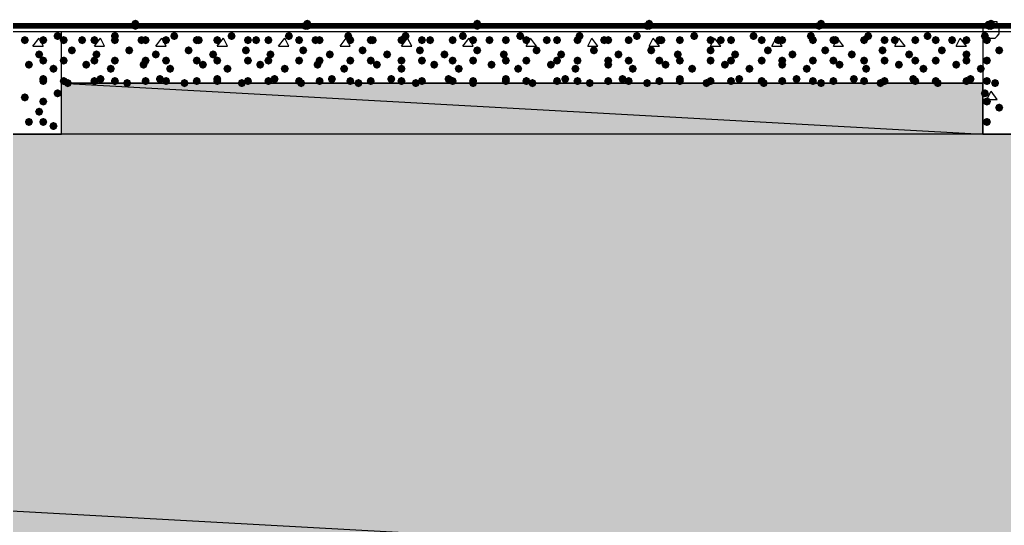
# Model space of a CAD drawing. Header units: millimetres. Extents: x 0 to 420, y 0 to 297.
# Drawn here: x 174.98 to 195.35, y 215.98 to 226.44 of the extents above; entities that cross this region are included whole.
import ezdxf

# ---------------------------------------------------------------- set-up
doc = ezdxf.new("R2010")
doc.units = ezdxf.units.MM
doc.layers.get('0').update_dxf_attribs({"linetype": 'CONTINUOUS'})

msp = doc.modelspace()

# ---------------------------------------------------------------- hatches: boundary and pattern name
at = {"true_color": 0x0000fe}
for points in [[(177.461333, 226.356333), (177.436462, 226.296537), (177.376667, 226.271667), (177.316871, 226.296537), (177.292, 226.356333), (177.316871, 226.416129), (177.376667, 226.441), (177.436462, 226.416129)], [(181.017333, 226.356333), (180.992462, 226.296537), (180.932667, 226.271667), (180.872871, 226.296537), (180.848, 226.356333), (180.872871, 226.416129), (180.932667, 226.441), (180.992462, 226.416129)], [(184.531, 226.356333), (184.506129, 226.296537), (184.446333, 226.271667), (184.386538, 226.296537), (184.361667, 226.356333), (184.386537, 226.416129), (184.446333, 226.441), (184.506129, 226.416129)], [(188.087, 226.356333), (188.062129, 226.296537), (188.002333, 226.271667), (187.942537, 226.296537), (187.917667, 226.356333), (187.942537, 226.416129), (188.002333, 226.441), (188.062129, 226.416129)], [(191.643, 226.356333), (191.618129, 226.296537), (191.558333, 226.271667), (191.498538, 226.296537), (191.473667, 226.356333), (191.498537, 226.416129), (191.558333, 226.441), (191.618129, 226.416129)], [(195.156667, 226.356333), (195.131796, 226.296537), (195.072, 226.271667), (195.012204, 226.296537), (194.987333, 226.356333), (195.012204, 226.416129), (195.072, 226.441), (195.131796, 226.416129)], [(177.461333, 226.314), (177.436462, 226.254204), (177.376667, 226.229333), (177.316871, 226.254204), (177.292, 226.314), (177.316871, 226.373796), (177.376667, 226.398667), (177.436462, 226.373796)], [(177.461333, 226.314), (177.436462, 226.254204), (177.376667, 226.229333), (177.316871, 226.254204), (177.292, 226.314), (177.316871, 226.373796), (177.376667, 226.398667), (177.436462, 226.373796)], [(177.461333, 226.314), (177.436462, 226.254204), (177.376667, 226.229333), (177.316871, 226.254204), (177.292, 226.314), (177.316871, 226.373796), (177.376667, 226.398667), (177.436462, 226.373796)], [(180.975, 226.314), (180.950129, 226.254204), (180.890333, 226.229333), (180.830538, 226.254204), (180.805667, 226.314), (180.830537, 226.373796), (180.890333, 226.398667), (180.950129, 226.373796)], [(180.975, 226.314), (180.950129, 226.254204), (180.890333, 226.229333), (180.830538, 226.254204), (180.805667, 226.314), (180.830537, 226.373796), (180.890333, 226.398667), (180.950129, 226.373796)], [(181.017333, 226.314), (180.992462, 226.254204), (180.932667, 226.229333), (180.872871, 226.254204), (180.848, 226.314), (180.872871, 226.373796), (180.932667, 226.398667), (180.992462, 226.373796)], [(184.531, 226.314), (184.506129, 226.254204), (184.446333, 226.229333), (184.386538, 226.254204), (184.361667, 226.314), (184.386537, 226.373796), (184.446333, 226.398667), (184.506129, 226.373796)], [(184.531, 226.314), (184.506129, 226.254204), (184.446333, 226.229333), (184.386538, 226.254204), (184.361667, 226.314), (184.386537, 226.373796), (184.446333, 226.398667), (184.506129, 226.373796)], [(184.531, 226.314), (184.506129, 226.254204), (184.446333, 226.229333), (184.386538, 226.254204), (184.361667, 226.314), (184.386537, 226.373796), (184.446333, 226.398667), (184.506129, 226.373796)], [(188.044667, 226.314), (188.019796, 226.254204), (187.96, 226.229333), (187.900204, 226.254204), (187.875333, 226.314), (187.900204, 226.373796), (187.96, 226.398667), (188.019796, 226.373796)], [(188.087, 226.314), (188.062129, 226.254204), (188.002333, 226.229333), (187.942537, 226.254204), (187.917667, 226.314), (187.942537, 226.373796), (188.002333, 226.398667), (188.062129, 226.373796)], [(188.087, 226.314), (188.062129, 226.254204), (188.002333, 226.229333), (187.942537, 226.254204), (187.917667, 226.314), (187.942537, 226.373796), (188.002333, 226.398667), (188.062129, 226.373796)], [(191.600667, 226.314), (191.575796, 226.254204), (191.516, 226.229333), (191.456204, 226.254204), (191.431333, 226.314), (191.456204, 226.373796), (191.516, 226.398667), (191.575796, 226.373796)], [(191.600667, 226.314), (191.575796, 226.254204), (191.516, 226.229333), (191.456204, 226.254204), (191.431333, 226.314), (191.456204, 226.373796), (191.516, 226.398667), (191.575796, 226.373796)], [(191.600667, 226.314), (191.575796, 226.254204), (191.516, 226.229333), (191.456204, 226.254204), (191.431333, 226.314), (191.456204, 226.373796), (191.516, 226.398667), (191.575796, 226.373796)], [(195.114333, 226.314), (195.089463, 226.254204), (195.029667, 226.229333), (194.969871, 226.254204), (194.945, 226.314), (194.969871, 226.373796), (195.029667, 226.398667), (195.089462, 226.373796)], [(195.156667, 226.314), (195.131796, 226.254204), (195.072, 226.229333), (195.012204, 226.254204), (194.987333, 226.314), (195.012204, 226.373796), (195.072, 226.398667), (195.131796, 226.373796)], [(195.156667, 226.314), (195.131796, 226.254204), (195.072, 226.229333), (195.012204, 226.254204), (194.987333, 226.314), (195.012204, 226.373796), (195.072, 226.398667), (195.131796, 226.373796)]]:
    msp.add_hatch(color=0, dxfattribs=at).paths.add_polyline_path(points, flags=0)
at = {"true_color": 0x000007}
h = msp.add_hatch(color=0, dxfattribs=at)
h.paths.add_polyline_path([(32.342667, 226.271667), (32.342667, 226.314)], flags=0)
h.paths.add_polyline_path([(32.342667, 226.271667), (32.342667, 226.314), (380.788333, 226.271667)], flags=0)
h.paths.add_polyline_path([(32.342667, 226.314), (380.788333, 226.271667), (380.788333, 226.314)], flags=0)
for points in [[(175.175333, 226.017667), (175.150462, 225.957871), (175.090667, 225.933), (175.030871, 225.957871), (175.006, 226.017667), (175.030871, 226.077462), (175.090667, 226.102333), (175.150462, 226.077463)], [(175.556333, 226.017667), (175.531462, 225.957871), (175.471667, 225.933), (175.411871, 225.957871), (175.387, 226.017667), (175.411871, 226.077462), (175.471667, 226.102333), (175.531462, 226.077463)], [(175.852667, 226.102333), (175.827796, 226.042537), (175.768, 226.017667), (175.708204, 226.042537), (175.683333, 226.102333), (175.708204, 226.162129), (175.768, 226.187), (175.827796, 226.162129)], [(195.029667, 226.102333), (195.004796, 226.042537), (194.945, 226.017667), (194.885204, 226.042537), (194.860333, 226.102333), (194.885204, 226.162129), (194.945, 226.187), (195.004796, 226.162129)], [(195.072, 226.017667), (195.047129, 225.957871), (194.987333, 225.933), (194.927538, 225.957871), (194.902667, 226.017667), (194.927537, 226.077462), (194.987333, 226.102333), (195.047129, 226.077463)], [(195.326, 225.806), (195.301129, 225.746204), (195.241333, 225.721333), (195.181538, 225.746204), (195.156667, 225.806), (195.181537, 225.865796), (195.241333, 225.890667), (195.301129, 225.865796)], [(175.471667, 225.721333), (175.446796, 225.661537), (175.387, 225.636667), (175.327204, 225.661537), (175.302333, 225.721333), (175.327204, 225.781129), (175.387, 225.806), (175.446796, 225.781129)], [(175.556333, 225.594333), (175.531462, 225.534538), (175.471667, 225.509667), (175.411871, 225.534538), (175.387, 225.594333), (175.411871, 225.654129), (175.471667, 225.679), (175.531462, 225.654129)], [(195.072, 225.594333), (195.047129, 225.534538), (194.987333, 225.509667), (194.927538, 225.534538), (194.902667, 225.594333), (194.927537, 225.654129), (194.987333, 225.679), (195.047129, 225.654129)], [(175.26, 225.509667), (175.235129, 225.449871), (175.175333, 225.425), (175.115538, 225.449871), (175.090667, 225.509667), (175.115537, 225.569462), (175.175333, 225.594333), (175.235129, 225.569463)], [(175.768, 225.425), (175.743129, 225.365204), (175.683333, 225.340333), (175.623538, 225.365204), (175.598667, 225.425), (175.623537, 225.484796), (175.683333, 225.509667), (175.743129, 225.484796)], [(175.556333, 225.213333), (175.531462, 225.153537), (175.471667, 225.128667), (175.411871, 225.153537), (175.387, 225.213333), (175.411871, 225.273129), (175.471667, 225.298), (175.531462, 225.273129)], [(175.556333, 225.171), (175.531462, 225.111204), (175.471667, 225.086333), (175.411871, 225.111204), (175.387, 225.171), (175.411871, 225.230796), (175.471667, 225.255667), (175.531462, 225.230796)], [(195.072, 225.171), (195.047129, 225.111204), (194.987333, 225.086333), (194.927538, 225.111204), (194.902667, 225.171), (194.927537, 225.230796), (194.987333, 225.255667), (195.047129, 225.230796)], [(195.241333, 225.128667), (195.216462, 225.068871), (195.156667, 225.044), (195.096871, 225.068871), (195.072, 225.128667), (195.096871, 225.188462), (195.156667, 225.213333), (195.216462, 225.188463)], [(175.175333, 224.832333), (175.150462, 224.772537), (175.090667, 224.747667), (175.030871, 224.772537), (175.006, 224.832333), (175.030871, 224.892129), (175.090667, 224.917), (175.150462, 224.892129)], [(175.556333, 224.747667), (175.531462, 224.687871), (175.471667, 224.663), (175.411871, 224.687871), (175.387, 224.747667), (175.411871, 224.807462), (175.471667, 224.832333), (175.531462, 224.807463)], [(175.852667, 224.917), (175.827796, 224.857204), (175.768, 224.832333), (175.708204, 224.857204), (175.683333, 224.917), (175.708204, 224.976796), (175.768, 225.001667), (175.827796, 224.976796)], [(195.029667, 224.917), (195.004796, 224.857204), (194.945, 224.832333), (194.885204, 224.857204), (194.860333, 224.917), (194.885204, 224.976796), (194.945, 225.001667), (195.004796, 224.976796)], [(195.072, 224.747667), (195.047129, 224.687871), (194.987333, 224.663), (194.927538, 224.687871), (194.902667, 224.747667), (194.927537, 224.807462), (194.987333, 224.832333), (195.047129, 224.807463)], [(175.471667, 224.536), (175.446796, 224.476204), (175.387, 224.451333), (175.327204, 224.476204), (175.302333, 224.536), (175.327204, 224.595796), (175.387, 224.620667), (175.446796, 224.595796)], [(195.326, 224.620667), (195.301129, 224.560871), (195.241333, 224.536), (195.181538, 224.560871), (195.156667, 224.620667), (195.181537, 224.680462), (195.241333, 224.705333), (195.301129, 224.680463)], [(175.26, 224.324333), (175.235129, 224.264537), (175.175333, 224.239667), (175.115538, 224.264537), (175.090667, 224.324333), (175.115537, 224.384129), (175.175333, 224.409), (175.235129, 224.384129)], [(175.556333, 224.324333), (175.531462, 224.264537), (175.471667, 224.239667), (175.411871, 224.264537), (175.387, 224.324333), (175.411871, 224.384129), (175.471667, 224.409), (175.531462, 224.384129)], [(195.072, 224.324333), (195.047129, 224.264537), (194.987333, 224.239667), (194.927538, 224.264537), (194.902667, 224.324333), (194.927537, 224.384129), (194.987333, 224.409), (195.047129, 224.384129)], [(175.768, 224.239667), (175.743129, 224.179871), (175.683333, 224.155), (175.623538, 224.179871), (175.598667, 224.239667), (175.623537, 224.299462), (175.683333, 224.324333), (175.743129, 224.299463)]]:
    msp.add_hatch(color=0, dxfattribs=at).paths.add_polyline_path(points, flags=0)
at = {"true_color": 0x000008}
for points in [[(175.979667, 226.017667), (175.954796, 225.957871), (175.895, 225.933), (175.835204, 225.957871), (175.810333, 226.017667), (175.835204, 226.077462), (175.895, 226.102333), (175.954796, 226.077463)], [(176.360667, 226.017667), (176.335796, 225.957871), (176.276, 225.933), (176.216204, 225.957871), (176.191333, 226.017667), (176.216204, 226.077462), (176.276, 226.102333), (176.335796, 226.077463)], [(176.614667, 226.017667), (176.589796, 225.957871), (176.53, 225.933), (176.470204, 225.957871), (176.445333, 226.017667), (176.470204, 226.077462), (176.53, 226.102333), (176.589796, 226.077463)], [(177.038, 226.102333), (177.013129, 226.042537), (176.953333, 226.017667), (176.893538, 226.042537), (176.868667, 226.102333), (176.893537, 226.162129), (176.953333, 226.187), (177.013129, 226.162129)], [(177.038, 226.017667), (177.013129, 225.957871), (176.953333, 225.933), (176.893538, 225.957871), (176.868667, 226.017667), (176.893537, 226.077462), (176.953333, 226.102333), (177.013129, 226.077463)], [(177.588333, 226.017667), (177.563463, 225.957871), (177.503667, 225.933), (177.443871, 225.957871), (177.419, 226.017667), (177.443871, 226.077462), (177.503667, 226.102333), (177.563462, 226.077463)], [(177.673, 226.017667), (177.648129, 225.957871), (177.588333, 225.933), (177.528538, 225.957871), (177.503667, 226.017667), (177.528537, 226.077462), (177.588333, 226.102333), (177.648129, 226.077463)], [(178.096333, 226.017667), (178.071463, 225.957871), (178.011667, 225.933), (177.951871, 225.957871), (177.927, 226.017667), (177.951871, 226.077462), (178.011667, 226.102333), (178.071462, 226.077463)], [(178.265667, 226.102333), (178.240796, 226.042537), (178.181, 226.017667), (178.121204, 226.042537), (178.096333, 226.102333), (178.121204, 226.162129), (178.181, 226.187), (178.240796, 226.162129)], [(178.731333, 226.017667), (178.706462, 225.957871), (178.646667, 225.933), (178.586871, 225.957871), (178.562, 226.017667), (178.586871, 226.077462), (178.646667, 226.102333), (178.706462, 226.077463)], [(178.773667, 226.017667), (178.748796, 225.957871), (178.689, 225.933), (178.629204, 225.957871), (178.604333, 226.017667), (178.629204, 226.077462), (178.689, 226.102333), (178.748796, 226.077463)], [(179.154667, 226.017667), (179.129796, 225.957871), (179.07, 225.933), (179.010204, 225.957871), (178.985333, 226.017667), (179.010204, 226.077462), (179.07, 226.102333), (179.129796, 226.077463)], [(179.451, 226.102333), (179.426129, 226.042537), (179.366333, 226.017667), (179.306538, 226.042537), (179.281667, 226.102333), (179.306537, 226.162129), (179.366333, 226.187), (179.426129, 226.162129)], [(179.789667, 226.017667), (179.764796, 225.957871), (179.705, 225.933), (179.645204, 225.957871), (179.620333, 226.017667), (179.645204, 226.077462), (179.705, 226.102333), (179.764796, 226.077463)], [(179.959, 226.017667), (179.934129, 225.957871), (179.874333, 225.933), (179.814538, 225.957871), (179.789667, 226.017667), (179.814537, 226.077462), (179.874333, 226.102333), (179.934129, 226.077463)], [(180.213, 226.017667), (180.188129, 225.957871), (180.128333, 225.933), (180.068537, 225.957871), (180.043667, 226.017667), (180.068537, 226.077462), (180.128333, 226.102333), (180.188129, 226.077463)], [(180.636333, 226.102333), (180.611462, 226.042537), (180.551667, 226.017667), (180.491871, 226.042537), (180.467, 226.102333), (180.491871, 226.162129), (180.551667, 226.187), (180.611462, 226.162129)], [(180.848, 226.017667), (180.823129, 225.957871), (180.763333, 225.933), (180.703537, 225.957871), (180.678667, 226.017667), (180.703537, 226.077462), (180.763333, 226.102333), (180.823129, 226.077463)], [(181.186667, 226.017667), (181.161796, 225.957871), (181.102, 225.933), (181.042204, 225.957871), (181.017333, 226.017667), (181.042204, 226.077462), (181.102, 226.102333), (181.161796, 226.077463)], [(181.271333, 226.017667), (181.246462, 225.957871), (181.186667, 225.933), (181.126871, 225.957871), (181.102, 226.017667), (181.126871, 226.077462), (181.186667, 226.102333), (181.246462, 226.077463)], [(181.864, 226.102333), (181.839129, 226.042537), (181.779333, 226.017667), (181.719538, 226.042537), (181.694667, 226.102333), (181.719537, 226.162129), (181.779333, 226.187), (181.839129, 226.162129)], [(181.906333, 226.017667), (181.881463, 225.957871), (181.821667, 225.933), (181.761871, 225.957871), (181.737, 226.017667), (181.761871, 226.077462), (181.821667, 226.102333), (181.881462, 226.077463)], [(182.329667, 226.017667), (182.304796, 225.957871), (182.245, 225.933), (182.185204, 225.957871), (182.160333, 226.017667), (182.185204, 226.077462), (182.245, 226.102333), (182.304796, 226.077463)], [(182.372, 226.017667), (182.347129, 225.957871), (182.287333, 225.933), (182.227537, 225.957871), (182.202667, 226.017667), (182.227537, 226.077462), (182.287333, 226.102333), (182.347129, 226.077463)], [(182.964667, 226.017667), (182.939796, 225.957871), (182.88, 225.933), (182.820204, 225.957871), (182.795333, 226.017667), (182.820204, 226.077462), (182.88, 226.102333), (182.939796, 226.077463)], [(183.049333, 226.102333), (183.024463, 226.042537), (182.964667, 226.017667), (182.904871, 226.042537), (182.88, 226.102333), (182.904871, 226.162129), (182.964667, 226.187), (183.024462, 226.162129)], [(183.388, 226.017667), (183.363129, 225.957871), (183.303333, 225.933), (183.243538, 225.957871), (183.218667, 226.017667), (183.243537, 226.077462), (183.303333, 226.102333), (183.363129, 226.077463)], [(183.557333, 226.017667), (183.532462, 225.957871), (183.472667, 225.933), (183.412871, 225.957871), (183.388, 226.017667), (183.412871, 226.077462), (183.472667, 226.102333), (183.532462, 226.077463)], [(184.023, 226.017667), (183.998129, 225.957871), (183.938333, 225.933), (183.878537, 225.957871), (183.853667, 226.017667), (183.878537, 226.077462), (183.938333, 226.102333), (183.998129, 226.077463)], [(184.234667, 226.102333), (184.209796, 226.042537), (184.15, 226.017667), (184.090204, 226.042537), (184.065333, 226.102333), (184.090204, 226.162129), (184.15, 226.187), (184.209796, 226.162129)], [(184.446333, 226.017667), (184.421462, 225.957871), (184.361667, 225.933), (184.301871, 225.957871), (184.277, 226.017667), (184.301871, 226.077462), (184.361667, 226.102333), (184.421462, 226.077463)], [(184.785, 226.017667), (184.760129, 225.957871), (184.700333, 225.933), (184.640537, 225.957871), (184.615667, 226.017667), (184.640537, 226.077462), (184.700333, 226.102333), (184.760129, 226.077463)], [(185.123667, 226.017667), (185.098796, 225.957871), (185.039, 225.933), (184.979204, 225.957871), (184.954333, 226.017667), (184.979204, 226.077462), (185.039, 226.102333), (185.098796, 226.077463)], [(185.42, 226.102333), (185.395129, 226.042537), (185.335333, 226.017667), (185.275538, 226.042537), (185.250667, 226.102333), (185.275537, 226.162129), (185.335333, 226.187), (185.395129, 226.162129)], [(185.547, 226.017667), (185.522129, 225.957871), (185.462333, 225.933), (185.402537, 225.957871), (185.377667, 226.017667), (185.402537, 226.077462), (185.462333, 226.102333), (185.522129, 226.077463)], [(185.970333, 226.017667), (185.945462, 225.957871), (185.885667, 225.933), (185.825871, 225.957871), (185.801, 226.017667), (185.825871, 226.077462), (185.885667, 226.102333), (185.945462, 226.077463)], [(186.182, 226.017667), (186.157129, 225.957871), (186.097333, 225.933), (186.037537, 225.957871), (186.012667, 226.017667), (186.037537, 226.077462), (186.097333, 226.102333), (186.157129, 226.077463)], [(186.605333, 226.017667), (186.580462, 225.957871), (186.520667, 225.933), (186.460871, 225.957871), (186.436, 226.017667), (186.460871, 226.077462), (186.520667, 226.102333), (186.580462, 226.077463)], [(186.647667, 226.102333), (186.622796, 226.042537), (186.563, 226.017667), (186.503204, 226.042537), (186.478333, 226.102333), (186.503204, 226.162129), (186.563, 226.187), (186.622796, 226.162129)], [(187.155667, 226.017667), (187.130796, 225.957871), (187.071, 225.933), (187.011204, 225.957871), (186.986333, 226.017667), (187.011204, 226.077462), (187.071, 226.102333), (187.130796, 226.077463)], [(187.240333, 226.017667), (187.215462, 225.957871), (187.155667, 225.933), (187.095871, 225.957871), (187.071, 226.017667), (187.095871, 226.077462), (187.155667, 226.102333), (187.215462, 226.077463)], [(187.663667, 226.017667), (187.638796, 225.957871), (187.579, 225.933), (187.519204, 225.957871), (187.494333, 226.017667), (187.519204, 226.077462), (187.579, 226.102333), (187.638796, 226.077463)], [(187.833, 226.102333), (187.808129, 226.042537), (187.748333, 226.017667), (187.688538, 226.042537), (187.663667, 226.102333), (187.688537, 226.162129), (187.748333, 226.187), (187.808129, 226.162129)], [(188.298667, 226.017667), (188.273796, 225.957871), (188.214, 225.933), (188.154204, 225.957871), (188.129333, 226.017667), (188.154204, 226.077462), (188.214, 226.102333), (188.273796, 226.077463)], [(188.341, 226.017667), (188.316129, 225.957871), (188.256333, 225.933), (188.196538, 225.957871), (188.171667, 226.017667), (188.196537, 226.077462), (188.256333, 226.102333), (188.316129, 226.077463)], [(188.722, 226.017667), (188.697129, 225.957871), (188.637333, 225.933), (188.577538, 225.957871), (188.552667, 226.017667), (188.577537, 226.077462), (188.637333, 226.102333), (188.697129, 226.077463)], [(189.018333, 226.102333), (188.993462, 226.042537), (188.933667, 226.017667), (188.873871, 226.042537), (188.849, 226.102333), (188.873871, 226.162129), (188.933667, 226.187), (188.993462, 226.162129)], [(189.357, 226.017667), (189.332129, 225.957871), (189.272333, 225.933), (189.212538, 225.957871), (189.187667, 226.017667), (189.212537, 226.077462), (189.272333, 226.102333), (189.332129, 226.077463)], [(189.568667, 226.017667), (189.543796, 225.957871), (189.484, 225.933), (189.424204, 225.957871), (189.399333, 226.017667), (189.424204, 226.077462), (189.484, 226.102333), (189.543796, 226.077463)], [(189.780333, 226.017667), (189.755462, 225.957871), (189.695667, 225.933), (189.635871, 225.957871), (189.611, 226.017667), (189.635871, 226.077462), (189.695667, 226.102333), (189.755462, 226.077463)], [(190.246, 226.102333), (190.221129, 226.042537), (190.161333, 226.017667), (190.101538, 226.042537), (190.076667, 226.102333), (190.101537, 226.162129), (190.161333, 226.187), (190.221129, 226.162129)], [(190.415333, 226.017667), (190.390462, 225.957871), (190.330667, 225.933), (190.270871, 225.957871), (190.246, 226.017667), (190.270871, 226.077462), (190.330667, 226.102333), (190.390462, 226.077463)], [(190.754, 226.017667), (190.729129, 225.957871), (190.669333, 225.933), (190.609537, 225.957871), (190.584667, 226.017667), (190.609537, 226.077462), (190.669333, 226.102333), (190.729129, 226.077463)], [(190.838667, 226.017667), (190.813796, 225.957871), (190.754, 225.933), (190.694204, 225.957871), (190.669333, 226.017667), (190.694204, 226.077462), (190.754, 226.102333), (190.813796, 226.077463)], [(191.431333, 226.102333), (191.406462, 226.042537), (191.346667, 226.017667), (191.286871, 226.042537), (191.262, 226.102333), (191.286871, 226.162129), (191.346667, 226.187), (191.406462, 226.162129)], [(191.473667, 226.017667), (191.448796, 225.957871), (191.389, 225.933), (191.329204, 225.957871), (191.304333, 226.017667), (191.329204, 226.077462), (191.389, 226.102333), (191.448796, 226.077463)], [(191.897, 226.017667), (191.872129, 225.957871), (191.812333, 225.933), (191.752537, 225.957871), (191.727667, 226.017667), (191.752537, 226.077462), (191.812333, 226.102333), (191.872129, 226.077463)], [(191.939333, 226.017667), (191.914463, 225.957871), (191.854667, 225.933), (191.794871, 225.957871), (191.77, 226.017667), (191.794871, 226.077462), (191.854667, 226.102333), (191.914462, 226.077463)], [(192.532, 226.017667), (192.507129, 225.957871), (192.447333, 225.933), (192.387538, 225.957871), (192.362667, 226.017667), (192.387537, 226.077462), (192.447333, 226.102333), (192.507129, 226.077463)], [(192.616667, 226.102333), (192.591796, 226.042537), (192.532, 226.017667), (192.472204, 226.042537), (192.447333, 226.102333), (192.472204, 226.162129), (192.532, 226.187), (192.591796, 226.162129)], [(192.955333, 226.017667), (192.930462, 225.957871), (192.870667, 225.933), (192.810871, 225.957871), (192.786, 226.017667), (192.810871, 226.077462), (192.870667, 226.102333), (192.930462, 226.077463)], [(193.167, 226.017667), (193.142129, 225.957871), (193.082333, 225.933), (193.022538, 225.957871), (192.997667, 226.017667), (193.022537, 226.077462), (193.082333, 226.102333), (193.142129, 226.077463)], [(193.590333, 226.017667), (193.565462, 225.957871), (193.505667, 225.933), (193.445871, 225.957871), (193.421, 226.017667), (193.445871, 226.077462), (193.505667, 226.102333), (193.565462, 226.077463)], [(193.844333, 226.102333), (193.819462, 226.042537), (193.759667, 226.017667), (193.699871, 226.042537), (193.675, 226.102333), (193.699871, 226.162129), (193.759667, 226.187), (193.819462, 226.162129)], [(194.013667, 226.017667), (193.988796, 225.957871), (193.929, 225.933), (193.869204, 225.957871), (193.844333, 226.017667), (193.869204, 226.077462), (193.929, 226.102333), (193.988796, 226.077463)], [(194.352333, 226.017667), (194.327462, 225.957871), (194.267667, 225.933), (194.207871, 225.957871), (194.183, 226.017667), (194.207871, 226.077462), (194.267667, 226.102333), (194.327462, 226.077463)], [(194.648667, 226.017667), (194.623796, 225.957871), (194.564, 225.933), (194.504204, 225.957871), (194.479333, 226.017667), (194.504204, 226.077462), (194.564, 226.102333), (194.623796, 226.077463)], [(176.149, 225.806), (176.124129, 225.746204), (176.064333, 225.721333), (176.004538, 225.746204), (175.979667, 225.806), (176.004537, 225.865796), (176.064333, 225.890667), (176.124129, 225.865796)], [(177.334333, 225.806), (177.309463, 225.746204), (177.249667, 225.721333), (177.189871, 225.746204), (177.165, 225.806), (177.189871, 225.865796), (177.249667, 225.890667), (177.309462, 225.865796)], [(178.562, 225.806), (178.537129, 225.746204), (178.477333, 225.721333), (178.417537, 225.746204), (178.392667, 225.806), (178.417537, 225.865796), (178.477333, 225.890667), (178.537129, 225.865796)], [(179.747333, 225.806), (179.722463, 225.746204), (179.662667, 225.721333), (179.602871, 225.746204), (179.578, 225.806), (179.602871, 225.865796), (179.662667, 225.890667), (179.722462, 225.865796)], [(180.932667, 225.806), (180.907796, 225.746204), (180.848, 225.721333), (180.788204, 225.746204), (180.763333, 225.806), (180.788204, 225.865796), (180.848, 225.890667), (180.907796, 225.865796)], [(182.160333, 225.806), (182.135462, 225.746204), (182.075667, 225.721333), (182.015871, 225.746204), (181.991, 225.806), (182.015871, 225.865796), (182.075667, 225.890667), (182.135462, 225.865796)], [(183.345667, 225.806), (183.320796, 225.746204), (183.261, 225.721333), (183.201204, 225.746204), (183.176333, 225.806), (183.201204, 225.865796), (183.261, 225.890667), (183.320796, 225.865796)], [(184.531, 225.806), (184.506129, 225.746204), (184.446333, 225.721333), (184.386538, 225.746204), (184.361667, 225.806), (184.386537, 225.865796), (184.446333, 225.890667), (184.506129, 225.865796)], [(185.758667, 225.806), (185.733796, 225.746204), (185.674, 225.721333), (185.614204, 225.746204), (185.589333, 225.806), (185.614204, 225.865796), (185.674, 225.890667), (185.733796, 225.865796)], [(186.944, 225.806), (186.919129, 225.746204), (186.859333, 225.721333), (186.799538, 225.746204), (186.774667, 225.806), (186.799537, 225.865796), (186.859333, 225.890667), (186.919129, 225.865796)], [(188.129333, 225.806), (188.104463, 225.746204), (188.044667, 225.721333), (187.984871, 225.746204), (187.96, 225.806), (187.984871, 225.865796), (188.044667, 225.890667), (188.104462, 225.865796)], [(189.357, 225.806), (189.332129, 225.746204), (189.272333, 225.721333), (189.212538, 225.746204), (189.187667, 225.806), (189.212537, 225.865796), (189.272333, 225.890667), (189.332129, 225.865796)], [(190.542333, 225.806), (190.517462, 225.746204), (190.457667, 225.721333), (190.397871, 225.746204), (190.373, 225.806), (190.397871, 225.865796), (190.457667, 225.890667), (190.517462, 225.865796)], [(191.727667, 225.806), (191.702796, 225.746204), (191.643, 225.721333), (191.583204, 225.746204), (191.558333, 225.806), (191.583204, 225.865796), (191.643, 225.890667), (191.702796, 225.865796)], [(192.913, 225.806), (192.888129, 225.746204), (192.828333, 225.721333), (192.768537, 225.746204), (192.743667, 225.806), (192.768537, 225.865796), (192.828333, 225.890667), (192.888129, 225.865796)], [(194.140667, 225.806), (194.115796, 225.746204), (194.056, 225.721333), (193.996204, 225.746204), (193.971333, 225.806), (193.996204, 225.865796), (194.056, 225.890667), (194.115796, 225.865796)], [(175.979667, 225.594333), (175.954796, 225.534538), (175.895, 225.509667), (175.835204, 225.534538), (175.810333, 225.594333), (175.835204, 225.654129), (175.895, 225.679), (175.954796, 225.654129)], [(176.614667, 225.594333), (176.589796, 225.534538), (176.53, 225.509667), (176.470204, 225.534538), (176.445333, 225.594333), (176.470204, 225.654129), (176.53, 225.679), (176.589796, 225.654129)], [(176.657, 225.721333), (176.632129, 225.661537), (176.572333, 225.636667), (176.512538, 225.661537), (176.487667, 225.721333), (176.512537, 225.781129), (176.572333, 225.806), (176.632129, 225.781129)], [(177.038, 225.594333), (177.013129, 225.534538), (176.953333, 225.509667), (176.893538, 225.534538), (176.868667, 225.594333), (176.893537, 225.654129), (176.953333, 225.679), (177.013129, 225.654129)], [(177.673, 225.594333), (177.648129, 225.534538), (177.588333, 225.509667), (177.528538, 225.534538), (177.503667, 225.594333), (177.528537, 225.654129), (177.588333, 225.679), (177.648129, 225.654129)], [(177.884667, 225.721333), (177.859796, 225.661537), (177.8, 225.636667), (177.740204, 225.661537), (177.715333, 225.721333), (177.740204, 225.781129), (177.8, 225.806), (177.859796, 225.781129)], [(178.096333, 225.594333), (178.071463, 225.534538), (178.011667, 225.509667), (177.951871, 225.534538), (177.927, 225.594333), (177.951871, 225.654129), (178.011667, 225.679), (178.071462, 225.654129)], [(178.731333, 225.594333), (178.706462, 225.534538), (178.646667, 225.509667), (178.586871, 225.534538), (178.562, 225.594333), (178.586871, 225.654129), (178.646667, 225.679), (178.706462, 225.654129)], [(179.07, 225.721333), (179.045129, 225.661537), (178.985333, 225.636667), (178.925538, 225.661537), (178.900667, 225.721333), (178.925537, 225.781129), (178.985333, 225.806), (179.045129, 225.781129)], [(179.154667, 225.594333), (179.129796, 225.534538), (179.07, 225.509667), (179.010204, 225.534538), (178.985333, 225.594333), (179.010204, 225.654129), (179.07, 225.679), (179.129796, 225.654129)], [(179.789667, 225.594333), (179.764796, 225.534538), (179.705, 225.509667), (179.645204, 225.534538), (179.620333, 225.594333), (179.645204, 225.654129), (179.705, 225.679), (179.764796, 225.654129)], [(180.213, 225.594333), (180.188129, 225.534538), (180.128333, 225.509667), (180.068537, 225.534538), (180.043667, 225.594333), (180.068537, 225.654129), (180.128333, 225.679), (180.188129, 225.654129)], [(180.255333, 225.721333), (180.230462, 225.661537), (180.170667, 225.636667), (180.110871, 225.661537), (180.086, 225.721333), (180.110871, 225.781129), (180.170667, 225.806), (180.230462, 225.781129)], [(180.848, 225.594333), (180.823129, 225.534538), (180.763333, 225.509667), (180.703537, 225.534538), (180.678667, 225.594333), (180.703537, 225.654129), (180.763333, 225.679), (180.823129, 225.654129)], [(181.271333, 225.594333), (181.246462, 225.534538), (181.186667, 225.509667), (181.126871, 225.534538), (181.102, 225.594333), (181.126871, 225.654129), (181.186667, 225.679), (181.246462, 225.654129)], [(181.483, 225.721333), (181.458129, 225.661537), (181.398333, 225.636667), (181.338538, 225.661537), (181.313667, 225.721333), (181.338537, 225.781129), (181.398333, 225.806), (181.458129, 225.781129)], [(181.906333, 225.594333), (181.881463, 225.534538), (181.821667, 225.509667), (181.761871, 225.534538), (181.737, 225.594333), (181.761871, 225.654129), (181.821667, 225.679), (181.881462, 225.654129)], [(182.329667, 225.594333), (182.304796, 225.534538), (182.245, 225.509667), (182.185204, 225.534538), (182.160333, 225.594333), (182.185204, 225.654129), (182.245, 225.679), (182.304796, 225.654129)], [(182.668333, 225.721333), (182.643463, 225.661537), (182.583667, 225.636667), (182.523871, 225.661537), (182.499, 225.721333), (182.523871, 225.781129), (182.583667, 225.806), (182.643462, 225.781129)], [(182.964667, 225.594333), (182.939796, 225.534538), (182.88, 225.509667), (182.820204, 225.534538), (182.795333, 225.594333), (182.820204, 225.654129), (182.88, 225.679), (182.939796, 225.654129)], [(183.388, 225.594333), (183.363129, 225.534538), (183.303333, 225.509667), (183.243538, 225.534538), (183.218667, 225.594333), (183.243537, 225.654129), (183.303333, 225.679), (183.363129, 225.654129)], [(183.853667, 225.721333), (183.828796, 225.661537), (183.769, 225.636667), (183.709204, 225.661537), (183.684333, 225.721333), (183.709204, 225.781129), (183.769, 225.806), (183.828796, 225.781129)], [(184.023, 225.594333), (183.998129, 225.534538), (183.938333, 225.509667), (183.878537, 225.534538), (183.853667, 225.594333), (183.878537, 225.654129), (183.938333, 225.679), (183.998129, 225.654129)], [(184.446333, 225.594333), (184.421462, 225.534538), (184.361667, 225.509667), (184.301871, 225.534538), (184.277, 225.594333), (184.301871, 225.654129), (184.361667, 225.679), (184.421462, 225.654129)], [(185.081333, 225.721333), (185.056462, 225.661537), (184.996667, 225.636667), (184.936871, 225.661537), (184.912, 225.721333), (184.936871, 225.781129), (184.996667, 225.806), (185.056462, 225.781129)], [(185.123667, 225.594333), (185.098796, 225.534538), (185.039, 225.509667), (184.979204, 225.534538), (184.954333, 225.594333), (184.979204, 225.654129), (185.039, 225.679), (185.098796, 225.654129)], [(185.547, 225.594333), (185.522129, 225.534538), (185.462333, 225.509667), (185.402537, 225.534538), (185.377667, 225.594333), (185.402537, 225.654129), (185.462333, 225.679), (185.522129, 225.654129)], [(186.182, 225.594333), (186.157129, 225.534538), (186.097333, 225.509667), (186.037537, 225.534538), (186.012667, 225.594333), (186.037537, 225.654129), (186.097333, 225.679), (186.157129, 225.654129)], [(186.266667, 225.721333), (186.241796, 225.661537), (186.182, 225.636667), (186.122204, 225.661537), (186.097333, 225.721333), (186.122204, 225.781129), (186.182, 225.806), (186.241796, 225.781129)], [(186.605333, 225.594333), (186.580462, 225.534538), (186.520667, 225.509667), (186.460871, 225.534538), (186.436, 225.594333), (186.460871, 225.654129), (186.520667, 225.679), (186.580462, 225.654129)], [(187.240333, 225.594333), (187.215462, 225.534538), (187.155667, 225.509667), (187.095871, 225.534538), (187.071, 225.594333), (187.095871, 225.654129), (187.155667, 225.679), (187.215462, 225.654129)], [(187.452, 225.721333), (187.427129, 225.661537), (187.367333, 225.636667), (187.307538, 225.661537), (187.282667, 225.721333), (187.307537, 225.781129), (187.367333, 225.806), (187.427129, 225.781129)], [(187.663667, 225.594333), (187.638796, 225.534538), (187.579, 225.509667), (187.519204, 225.534538), (187.494333, 225.594333), (187.519204, 225.654129), (187.579, 225.679), (187.638796, 225.654129)], [(188.298667, 225.594333), (188.273796, 225.534538), (188.214, 225.509667), (188.154204, 225.534538), (188.129333, 225.594333), (188.154204, 225.654129), (188.214, 225.679), (188.273796, 225.654129)], [(188.679667, 225.721333), (188.654796, 225.661537), (188.595, 225.636667), (188.535204, 225.661537), (188.510333, 225.721333), (188.535204, 225.781129), (188.595, 225.806), (188.654796, 225.781129)], [(188.722, 225.594333), (188.697129, 225.534538), (188.637333, 225.509667), (188.577538, 225.534538), (188.552667, 225.594333), (188.577537, 225.654129), (188.637333, 225.679), (188.697129, 225.654129)], [(189.357, 225.594333), (189.332129, 225.534538), (189.272333, 225.509667), (189.212538, 225.534538), (189.187667, 225.594333), (189.212537, 225.654129), (189.272333, 225.679), (189.332129, 225.654129)], [(189.780333, 225.594333), (189.755462, 225.534538), (189.695667, 225.509667), (189.635871, 225.534538), (189.611, 225.594333), (189.635871, 225.654129), (189.695667, 225.679), (189.755462, 225.654129)], [(189.865, 225.721333), (189.840129, 225.661537), (189.780333, 225.636667), (189.720538, 225.661537), (189.695667, 225.721333), (189.720537, 225.781129), (189.780333, 225.806), (189.840129, 225.781129)], [(190.415333, 225.594333), (190.390462, 225.534538), (190.330667, 225.509667), (190.270871, 225.534538), (190.246, 225.594333), (190.270871, 225.654129), (190.330667, 225.679), (190.390462, 225.654129)], [(190.838667, 225.594333), (190.813796, 225.534538), (190.754, 225.509667), (190.694204, 225.534538), (190.669333, 225.594333), (190.694204, 225.654129), (190.754, 225.679), (190.813796, 225.654129)], [(191.050333, 225.721333), (191.025462, 225.661537), (190.965667, 225.636667), (190.905871, 225.661537), (190.881, 225.721333), (190.905871, 225.781129), (190.965667, 225.806), (191.025462, 225.781129)], [(191.473667, 225.594333), (191.448796, 225.534538), (191.389, 225.509667), (191.329204, 225.534538), (191.304333, 225.594333), (191.329204, 225.654129), (191.389, 225.679), (191.448796, 225.654129)], [(191.897, 225.594333), (191.872129, 225.534538), (191.812333, 225.509667), (191.752537, 225.534538), (191.727667, 225.594333), (191.752537, 225.654129), (191.812333, 225.679), (191.872129, 225.654129)], [(192.278, 225.721333), (192.253129, 225.661537), (192.193333, 225.636667), (192.133537, 225.661537), (192.108667, 225.721333), (192.133537, 225.781129), (192.193333, 225.806), (192.253129, 225.781129)], [(192.532, 225.594333), (192.507129, 225.534538), (192.447333, 225.509667), (192.387538, 225.534538), (192.362667, 225.594333), (192.387537, 225.654129), (192.447333, 225.679), (192.507129, 225.654129)], [(192.955333, 225.594333), (192.930462, 225.534538), (192.870667, 225.509667), (192.810871, 225.534538), (192.786, 225.594333), (192.810871, 225.654129), (192.870667, 225.679), (192.930462, 225.654129)], [(193.463333, 225.721333), (193.438462, 225.661537), (193.378667, 225.636667), (193.318871, 225.661537), (193.294, 225.721333), (193.318871, 225.781129), (193.378667, 225.806), (193.438462, 225.781129)], [(193.590333, 225.594333), (193.565462, 225.534538), (193.505667, 225.509667), (193.445871, 225.534538), (193.421, 225.594333), (193.445871, 225.654129), (193.505667, 225.679), (193.565462, 225.654129)], [(194.013667, 225.594333), (193.988796, 225.534538), (193.929, 225.509667), (193.869204, 225.534538), (193.844333, 225.594333), (193.869204, 225.654129), (193.929, 225.679), (193.988796, 225.654129)], [(194.648667, 225.721333), (194.623796, 225.661537), (194.564, 225.636667), (194.504204, 225.661537), (194.479333, 225.721333), (194.504204, 225.781129), (194.564, 225.806), (194.623796, 225.781129)], [(194.648667, 225.594333), (194.623796, 225.534538), (194.564, 225.509667), (194.504204, 225.534538), (194.479333, 225.594333), (194.504204, 225.654129), (194.564, 225.679), (194.623796, 225.654129)], [(176.445333, 225.509667), (176.420462, 225.449871), (176.360667, 225.425), (176.300871, 225.449871), (176.276, 225.509667), (176.300871, 225.569462), (176.360667, 225.594333), (176.420462, 225.569463)], [(176.953333, 225.425), (176.928462, 225.365204), (176.868667, 225.340333), (176.808871, 225.365204), (176.784, 225.425), (176.808871, 225.484796), (176.868667, 225.509667), (176.928462, 225.484796)], [(177.630667, 225.509667), (177.605796, 225.449871), (177.546, 225.425), (177.486204, 225.449871), (177.461333, 225.509667), (177.486204, 225.569462), (177.546, 225.594333), (177.605796, 225.569463)], [(178.181, 225.425), (178.156129, 225.365204), (178.096333, 225.340333), (178.036538, 225.365204), (178.011667, 225.425), (178.036537, 225.484796), (178.096333, 225.509667), (178.156129, 225.484796)], [(178.858333, 225.509667), (178.833463, 225.449871), (178.773667, 225.425), (178.713871, 225.449871), (178.689, 225.509667), (178.713871, 225.569462), (178.773667, 225.594333), (178.833462, 225.569463)], [(179.366333, 225.425), (179.341462, 225.365204), (179.281667, 225.340333), (179.221871, 225.365204), (179.197, 225.425), (179.221871, 225.484796), (179.281667, 225.509667), (179.341462, 225.484796)], [(180.043667, 225.509667), (180.018796, 225.449871), (179.959, 225.425), (179.899204, 225.449871), (179.874333, 225.509667), (179.899204, 225.569462), (179.959, 225.594333), (180.018796, 225.569463)], [(180.551667, 225.425), (180.526796, 225.365204), (180.467, 225.340333), (180.407204, 225.365204), (180.382333, 225.425), (180.407204, 225.484796), (180.467, 225.509667), (180.526796, 225.484796)], [(181.229, 225.509667), (181.204129, 225.449871), (181.144333, 225.425), (181.084538, 225.449871), (181.059667, 225.509667), (181.084537, 225.569462), (181.144333, 225.594333), (181.204129, 225.569463)], [(181.779333, 225.425), (181.754462, 225.365204), (181.694667, 225.340333), (181.634871, 225.365204), (181.61, 225.425), (181.634871, 225.484796), (181.694667, 225.509667), (181.754462, 225.484796)], [(182.456667, 225.509667), (182.431796, 225.449871), (182.372, 225.425), (182.312204, 225.449871), (182.287333, 225.509667), (182.312204, 225.569462), (182.372, 225.594333), (182.431796, 225.569463)], [(182.964667, 225.425), (182.939796, 225.365204), (182.88, 225.340333), (182.820204, 225.365204), (182.795333, 225.425), (182.820204, 225.484796), (182.88, 225.509667), (182.939796, 225.484796)], [(183.642, 225.509667), (183.617129, 225.449871), (183.557333, 225.425), (183.497537, 225.449871), (183.472667, 225.509667), (183.497537, 225.569462), (183.557333, 225.594333), (183.617129, 225.569463)], [(184.15, 225.425), (184.125129, 225.365204), (184.065333, 225.340333), (184.005538, 225.365204), (183.980667, 225.425), (184.005537, 225.484796), (184.065333, 225.509667), (184.125129, 225.484796)], [(184.827333, 225.509667), (184.802462, 225.449871), (184.742667, 225.425), (184.682871, 225.449871), (184.658, 225.509667), (184.682871, 225.569462), (184.742667, 225.594333), (184.802462, 225.569463)], [(185.377667, 225.425), (185.352796, 225.365204), (185.293, 225.340333), (185.233204, 225.365204), (185.208333, 225.425), (185.233204, 225.484796), (185.293, 225.509667), (185.352796, 225.484796)], [(186.055, 225.509667), (186.030129, 225.449871), (185.970333, 225.425), (185.910538, 225.449871), (185.885667, 225.509667), (185.910537, 225.569462), (185.970333, 225.594333), (186.030129, 225.569463)], [(186.563, 225.425), (186.538129, 225.365204), (186.478333, 225.340333), (186.418538, 225.365204), (186.393667, 225.425), (186.418537, 225.484796), (186.478333, 225.509667), (186.538129, 225.484796)], [(187.240333, 225.509667), (187.215462, 225.449871), (187.155667, 225.425), (187.095871, 225.449871), (187.071, 225.509667), (187.095871, 225.569462), (187.155667, 225.594333), (187.215462, 225.569463)], [(187.748333, 225.425), (187.723462, 225.365204), (187.663667, 225.340333), (187.603871, 225.365204), (187.579, 225.425), (187.603871, 225.484796), (187.663667, 225.509667), (187.723462, 225.484796)], [(188.425667, 225.509667), (188.400796, 225.449871), (188.341, 225.425), (188.281204, 225.449871), (188.256333, 225.509667), (188.281204, 225.569462), (188.341, 225.594333), (188.400796, 225.569463)], [(188.976, 225.425), (188.951129, 225.365204), (188.891333, 225.340333), (188.831538, 225.365204), (188.806667, 225.425), (188.831537, 225.484796), (188.891333, 225.509667), (188.951129, 225.484796)], [(189.653333, 225.509667), (189.628463, 225.449871), (189.568667, 225.425), (189.508871, 225.449871), (189.484, 225.509667), (189.508871, 225.569462), (189.568667, 225.594333), (189.628462, 225.569463)], [(190.161333, 225.425), (190.136462, 225.365204), (190.076667, 225.340333), (190.016871, 225.365204), (189.992, 225.425), (190.016871, 225.484796), (190.076667, 225.509667), (190.136462, 225.484796)], [(190.838667, 225.509667), (190.813796, 225.449871), (190.754, 225.425), (190.694204, 225.449871), (190.669333, 225.509667), (190.694204, 225.569462), (190.754, 225.594333), (190.813796, 225.569463)], [(191.346667, 225.425), (191.321796, 225.365204), (191.262, 225.340333), (191.202204, 225.365204), (191.177333, 225.425), (191.202204, 225.484796), (191.262, 225.509667), (191.321796, 225.484796)], [(192.024, 225.509667), (191.999129, 225.449871), (191.939333, 225.425), (191.879538, 225.449871), (191.854667, 225.509667), (191.879537, 225.569462), (191.939333, 225.594333), (191.999129, 225.569463)], [(192.574333, 225.425), (192.549463, 225.365204), (192.489667, 225.340333), (192.429871, 225.365204), (192.405, 225.425), (192.429871, 225.484796), (192.489667, 225.509667), (192.549462, 225.484796)], [(193.251667, 225.509667), (193.226796, 225.449871), (193.167, 225.425), (193.107204, 225.449871), (193.082333, 225.509667), (193.107204, 225.569462), (193.167, 225.594333), (193.226796, 225.569463)], [(193.759667, 225.425), (193.734796, 225.365204), (193.675, 225.340333), (193.615204, 225.365204), (193.590333, 225.425), (193.615204, 225.484796), (193.675, 225.509667), (193.734796, 225.484796)], [(194.437, 225.509667), (194.412129, 225.449871), (194.352333, 225.425), (194.292537, 225.449871), (194.267667, 225.509667), (194.292537, 225.569462), (194.352333, 225.594333), (194.412129, 225.569463)], [(194.945, 225.425), (194.920129, 225.365204), (194.860333, 225.340333), (194.800538, 225.365204), (194.775667, 225.425), (194.800537, 225.484796), (194.860333, 225.509667), (194.920129, 225.484796)], [(175.979667, 225.171), (175.954796, 225.111204), (175.895, 225.086333), (175.835204, 225.111204), (175.810333, 225.171), (175.835204, 225.230796), (175.895, 225.255667), (175.954796, 225.230796)], [(176.064333, 225.128667), (176.039463, 225.068871), (175.979667, 225.044), (175.919871, 225.068871), (175.895, 225.128667), (175.919871, 225.188462), (175.979667, 225.213333), (176.039462, 225.188463)], [(176.614667, 225.171), (176.589796, 225.111204), (176.53, 225.086333), (176.470204, 225.111204), (176.445333, 225.171), (176.470204, 225.230796), (176.53, 225.255667), (176.589796, 225.230796)], [(176.741667, 225.213333), (176.716796, 225.153537), (176.657, 225.128667), (176.597204, 225.153537), (176.572333, 225.213333), (176.597204, 225.273129), (176.657, 225.298), (176.716796, 225.273129)], [(177.038, 225.171), (177.013129, 225.111204), (176.953333, 225.086333), (176.893538, 225.111204), (176.868667, 225.171), (176.893537, 225.230796), (176.953333, 225.255667), (177.013129, 225.230796)], [(177.292, 225.128667), (177.267129, 225.068871), (177.207333, 225.044), (177.147538, 225.068871), (177.122667, 225.128667), (177.147537, 225.188462), (177.207333, 225.213333), (177.267129, 225.188463)], [(177.673, 225.171), (177.648129, 225.111204), (177.588333, 225.086333), (177.528538, 225.111204), (177.503667, 225.171), (177.528537, 225.230796), (177.588333, 225.255667), (177.648129, 225.230796)], [(177.969333, 225.213333), (177.944462, 225.153537), (177.884667, 225.128667), (177.824871, 225.153537), (177.8, 225.213333), (177.824871, 225.273129), (177.884667, 225.298), (177.944462, 225.273129)], [(178.096333, 225.171), (178.071463, 225.111204), (178.011667, 225.086333), (177.951871, 225.111204), (177.927, 225.171), (177.951871, 225.230796), (178.011667, 225.255667), (178.071462, 225.230796)], [(178.477333, 225.128667), (178.452463, 225.068871), (178.392667, 225.044), (178.332871, 225.068871), (178.308, 225.128667), (178.332871, 225.188462), (178.392667, 225.213333), (178.452462, 225.188463)], [(178.731333, 225.171), (178.706462, 225.111204), (178.646667, 225.086333), (178.586871, 225.111204), (178.562, 225.171), (178.586871, 225.230796), (178.646667, 225.255667), (178.706462, 225.230796)], [(179.154667, 225.213333), (179.129796, 225.153537), (179.07, 225.128667), (179.010204, 225.153537), (178.985333, 225.213333), (179.010204, 225.273129), (179.07, 225.298), (179.129796, 225.273129)], [(179.154667, 225.171), (179.129796, 225.111204), (179.07, 225.086333), (179.010204, 225.111204), (178.985333, 225.171), (179.010204, 225.230796), (179.07, 225.255667), (179.129796, 225.230796)], [(179.662667, 225.128667), (179.637796, 225.068871), (179.578, 225.044), (179.518204, 225.068871), (179.493333, 225.128667), (179.518204, 225.188462), (179.578, 225.213333), (179.637796, 225.188463)], [(179.789667, 225.171), (179.764796, 225.111204), (179.705, 225.086333), (179.645204, 225.111204), (179.620333, 225.171), (179.645204, 225.230796), (179.705, 225.255667), (179.764796, 225.230796)], [(180.213, 225.171), (180.188129, 225.111204), (180.128333, 225.086333), (180.068537, 225.111204), (180.043667, 225.171), (180.068537, 225.230796), (180.128333, 225.255667), (180.188129, 225.230796)], [(180.34, 225.213333), (180.315129, 225.153537), (180.255333, 225.128667), (180.195538, 225.153537), (180.170667, 225.213333), (180.195537, 225.273129), (180.255333, 225.298), (180.315129, 225.273129)], [(180.848, 225.171), (180.823129, 225.111204), (180.763333, 225.086333), (180.703537, 225.111204), (180.678667, 225.171), (180.703537, 225.230796), (180.763333, 225.255667), (180.823129, 225.230796)], [(180.890333, 225.128667), (180.865462, 225.068871), (180.805667, 225.044), (180.745871, 225.068871), (180.721, 225.128667), (180.745871, 225.188462), (180.805667, 225.213333), (180.865462, 225.188463)], [(181.271333, 225.171), (181.246462, 225.111204), (181.186667, 225.086333), (181.126871, 225.111204), (181.102, 225.171), (181.126871, 225.230796), (181.186667, 225.255667), (181.246462, 225.230796)], [(181.525333, 225.213333), (181.500462, 225.153537), (181.440667, 225.128667), (181.380871, 225.153537), (181.356, 225.213333), (181.380871, 225.273129), (181.440667, 225.298), (181.500462, 225.273129)], [(181.906333, 225.171), (181.881463, 225.111204), (181.821667, 225.086333), (181.761871, 225.111204), (181.737, 225.171), (181.761871, 225.230796), (181.821667, 225.255667), (181.881462, 225.230796)], [(182.075667, 225.128667), (182.050796, 225.068871), (181.991, 225.044), (181.931204, 225.068871), (181.906333, 225.128667), (181.931204, 225.188462), (181.991, 225.213333), (182.050796, 225.188463)], [(182.329667, 225.171), (182.304796, 225.111204), (182.245, 225.086333), (182.185204, 225.111204), (182.160333, 225.171), (182.185204, 225.230796), (182.245, 225.255667), (182.304796, 225.230796)], [(182.753, 225.213333), (182.728129, 225.153537), (182.668333, 225.128667), (182.608538, 225.153537), (182.583667, 225.213333), (182.608537, 225.273129), (182.668333, 225.298), (182.728129, 225.273129)], [(182.964667, 225.171), (182.939796, 225.111204), (182.88, 225.086333), (182.820204, 225.111204), (182.795333, 225.171), (182.820204, 225.230796), (182.88, 225.255667), (182.939796, 225.230796)], [(183.261, 225.128667), (183.236129, 225.068871), (183.176333, 225.044), (183.116538, 225.068871), (183.091667, 225.128667), (183.116537, 225.188462), (183.176333, 225.213333), (183.236129, 225.188463)], [(183.388, 225.171), (183.363129, 225.111204), (183.303333, 225.086333), (183.243538, 225.111204), (183.218667, 225.171), (183.243537, 225.230796), (183.303333, 225.255667), (183.363129, 225.230796)], [(183.938333, 225.213333), (183.913462, 225.153537), (183.853667, 225.128667), (183.793871, 225.153537), (183.769, 225.213333), (183.793871, 225.273129), (183.853667, 225.298), (183.913462, 225.273129)], [(184.023, 225.171), (183.998129, 225.111204), (183.938333, 225.086333), (183.878537, 225.111204), (183.853667, 225.171), (183.878537, 225.230796), (183.938333, 225.255667), (183.998129, 225.230796)], [(184.446333, 225.171), (184.421462, 225.111204), (184.361667, 225.086333), (184.301871, 225.111204), (184.277, 225.171), (184.301871, 225.230796), (184.361667, 225.255667), (184.421462, 225.230796)], [(184.446333, 225.128667), (184.421462, 225.068871), (184.361667, 225.044), (184.301871, 225.068871), (184.277, 225.128667), (184.301871, 225.188462), (184.361667, 225.213333), (184.421462, 225.188463)], [(185.123667, 225.213333), (185.098796, 225.153537), (185.039, 225.128667), (184.979204, 225.153537), (184.954333, 225.213333), (184.979204, 225.273129), (185.039, 225.298), (185.098796, 225.273129)], [(185.123667, 225.171), (185.098796, 225.111204), (185.039, 225.086333), (184.979204, 225.111204), (184.954333, 225.171), (184.979204, 225.230796), (185.039, 225.255667), (185.098796, 225.230796)], [(185.547, 225.171), (185.522129, 225.111204), (185.462333, 225.086333), (185.402537, 225.111204), (185.377667, 225.171), (185.402537, 225.230796), (185.462333, 225.255667), (185.522129, 225.230796)], [(185.674, 225.128667), (185.649129, 225.068871), (185.589333, 225.044), (185.529538, 225.068871), (185.504667, 225.128667), (185.529537, 225.188462), (185.589333, 225.213333), (185.649129, 225.188463)], [(186.182, 225.171), (186.157129, 225.111204), (186.097333, 225.086333), (186.037537, 225.111204), (186.012667, 225.171), (186.037537, 225.230796), (186.097333, 225.255667), (186.157129, 225.230796)], [(186.351333, 225.213333), (186.326462, 225.153537), (186.266667, 225.128667), (186.206871, 225.153537), (186.182, 225.213333), (186.206871, 225.273129), (186.266667, 225.298), (186.326462, 225.273129)], [(186.605333, 225.171), (186.580462, 225.111204), (186.520667, 225.086333), (186.460871, 225.111204), (186.436, 225.171), (186.460871, 225.230796), (186.520667, 225.255667), (186.580462, 225.230796)], [(186.859333, 225.128667), (186.834463, 225.068871), (186.774667, 225.044), (186.714871, 225.068871), (186.69, 225.128667), (186.714871, 225.188462), (186.774667, 225.213333), (186.834462, 225.188463)], [(187.240333, 225.171), (187.215462, 225.111204), (187.155667, 225.086333), (187.095871, 225.111204), (187.071, 225.171), (187.095871, 225.230796), (187.155667, 225.255667), (187.215462, 225.230796)], [(187.536667, 225.213333), (187.511796, 225.153537), (187.452, 225.128667), (187.392204, 225.153537), (187.367333, 225.213333), (187.392204, 225.273129), (187.452, 225.298), (187.511796, 225.273129)], [(187.663667, 225.171), (187.638796, 225.111204), (187.579, 225.086333), (187.519204, 225.111204), (187.494333, 225.171), (187.519204, 225.230796), (187.579, 225.255667), (187.638796, 225.230796)], [(188.044667, 225.128667), (188.019796, 225.068871), (187.96, 225.044), (187.900204, 225.068871), (187.875333, 225.128667), (187.900204, 225.188462), (187.96, 225.213333), (188.019796, 225.188463)], [(188.298667, 225.171), (188.273796, 225.111204), (188.214, 225.086333), (188.154204, 225.111204), (188.129333, 225.171), (188.154204, 225.230796), (188.214, 225.255667), (188.273796, 225.230796)], [(188.722, 225.213333), (188.697129, 225.153537), (188.637333, 225.128667), (188.577538, 225.153537), (188.552667, 225.213333), (188.577537, 225.273129), (188.637333, 225.298), (188.697129, 225.273129)], [(188.722, 225.171), (188.697129, 225.111204), (188.637333, 225.086333), (188.577538, 225.111204), (188.552667, 225.171), (188.577537, 225.230796), (188.637333, 225.255667), (188.697129, 225.230796)], [(189.272333, 225.128667), (189.247462, 225.068871), (189.187667, 225.044), (189.127871, 225.068871), (189.103, 225.128667), (189.127871, 225.188462), (189.187667, 225.213333), (189.247462, 225.188463)], [(189.357, 225.171), (189.332129, 225.111204), (189.272333, 225.086333), (189.212538, 225.111204), (189.187667, 225.171), (189.212537, 225.230796), (189.272333, 225.255667), (189.332129, 225.230796)], [(189.780333, 225.171), (189.755462, 225.111204), (189.695667, 225.086333), (189.635871, 225.111204), (189.611, 225.171), (189.635871, 225.230796), (189.695667, 225.255667), (189.755462, 225.230796)], [(189.949667, 225.213333), (189.924796, 225.153537), (189.865, 225.128667), (189.805204, 225.153537), (189.780333, 225.213333), (189.805204, 225.273129), (189.865, 225.298), (189.924796, 225.273129)], [(190.415333, 225.171), (190.390462, 225.111204), (190.330667, 225.086333), (190.270871, 225.111204), (190.246, 225.171), (190.270871, 225.230796), (190.330667, 225.255667), (190.390462, 225.230796)], [(190.457667, 225.128667), (190.432796, 225.068871), (190.373, 225.044), (190.313204, 225.068871), (190.288333, 225.128667), (190.313204, 225.188462), (190.373, 225.213333), (190.432796, 225.188463)], [(190.838667, 225.171), (190.813796, 225.111204), (190.754, 225.086333), (190.694204, 225.111204), (190.669333, 225.171), (190.694204, 225.230796), (190.754, 225.255667), (190.813796, 225.230796)], [(191.135, 225.213333), (191.110129, 225.153537), (191.050333, 225.128667), (190.990538, 225.153537), (190.965667, 225.213333), (190.990537, 225.273129), (191.050333, 225.298), (191.110129, 225.273129)], [(191.473667, 225.171), (191.448796, 225.111204), (191.389, 225.086333), (191.329204, 225.111204), (191.304333, 225.171), (191.329204, 225.230796), (191.389, 225.255667), (191.448796, 225.230796)], [(191.643, 225.128667), (191.618129, 225.068871), (191.558333, 225.044), (191.498538, 225.068871), (191.473667, 225.128667), (191.498537, 225.188462), (191.558333, 225.213333), (191.618129, 225.188463)], [(191.897, 225.171), (191.872129, 225.111204), (191.812333, 225.086333), (191.752537, 225.111204), (191.727667, 225.171), (191.752537, 225.230796), (191.812333, 225.255667), (191.872129, 225.230796)], [(192.320333, 225.213333), (192.295462, 225.153537), (192.235667, 225.128667), (192.175871, 225.153537), (192.151, 225.213333), (192.175871, 225.273129), (192.235667, 225.298), (192.295462, 225.273129)], [(192.532, 225.171), (192.507129, 225.111204), (192.447333, 225.086333), (192.387538, 225.111204), (192.362667, 225.171), (192.387537, 225.230796), (192.447333, 225.255667), (192.507129, 225.230796)], [(192.870667, 225.128667), (192.845796, 225.068871), (192.786, 225.044), (192.726204, 225.068871), (192.701333, 225.128667), (192.726204, 225.188462), (192.786, 225.213333), (192.845796, 225.188463)], [(192.955333, 225.171), (192.930462, 225.111204), (192.870667, 225.086333), (192.810871, 225.111204), (192.786, 225.171), (192.810871, 225.230796), (192.870667, 225.255667), (192.930462, 225.230796)], [(193.548, 225.213333), (193.523129, 225.153537), (193.463333, 225.128667), (193.403538, 225.153537), (193.378667, 225.213333), (193.403537, 225.273129), (193.463333, 225.298), (193.523129, 225.273129)], [(193.590333, 225.171), (193.565462, 225.111204), (193.505667, 225.086333), (193.445871, 225.111204), (193.421, 225.171), (193.445871, 225.230796), (193.505667, 225.255667), (193.565462, 225.230796)], [(194.013667, 225.171), (193.988796, 225.111204), (193.929, 225.086333), (193.869204, 225.111204), (193.844333, 225.171), (193.869204, 225.230796), (193.929, 225.255667), (193.988796, 225.230796)], [(194.056, 225.128667), (194.031129, 225.068871), (193.971333, 225.044), (193.911538, 225.068871), (193.886667, 225.128667), (193.911537, 225.188462), (193.971333, 225.213333), (194.031129, 225.188463)], [(194.648667, 225.171), (194.623796, 225.111204), (194.564, 225.086333), (194.504204, 225.111204), (194.479333, 225.171), (194.504204, 225.230796), (194.564, 225.255667), (194.623796, 225.230796)], [(194.733333, 225.213333), (194.708463, 225.153537), (194.648667, 225.128667), (194.588871, 225.153537), (194.564, 225.213333), (194.588871, 225.273129), (194.648667, 225.298), (194.708462, 225.273129)]]:
    msp.add_hatch(color=0, dxfattribs=at).paths.add_polyline_path(points, flags=0)
h = msp.add_hatch(color=0, dxfattribs=at)
h.paths.add_polyline_path([(194.902667, 225.128667), (175.852667, 225.128667), (194.902667, 224.070333)], flags=0)
h.paths.add_polyline_path([(175.852667, 225.128667), (194.902667, 224.070333), (175.852667, 224.070333)], flags=0)
h = msp.add_hatch(color=0, dxfattribs=at)
h.paths.add_polyline_path([(379.603, 224.070333), (33.528, 224.070333), (379.603, 204.978)], flags=0)
h.paths.add_polyline_path([(33.528, 224.070333), (379.603, 204.978), (33.528, 204.978)], flags=0)

# ---------------------------------------------------------------- linework, layer by layer
at = {"color": 0, "true_color": 0x000007}
for points in [[(32.300333, 226.356333), (380.788333, 226.356333), (32.300333, 226.314), (380.788333, 226.314)], [(380.788333, 226.356333), (32.300333, 226.356333), (32.300333, 226.314)], [(380.788333, 226.314), (32.342667, 226.314), (32.300333, 226.314)], [(32.342667, 226.314), (380.788333, 226.314)], [(32.342667, 226.271667), (380.788333, 226.271667)], [(175.26, 225.890667), (175.387, 226.06), (175.471667, 225.890667)], [(194.902667, 226.187), (175.852667, 226.187)], [(175.26, 225.890667), (175.471667, 225.890667)], [(175.852667, 225.128667), (194.902667, 225.128667)], [(194.987333, 224.79), (195.072, 224.959333)], [(195.199, 224.79), (195.072, 224.959333)], [(194.987333, 224.79), (195.199, 224.79)]]:
    msp.add_lwpolyline(points, dxfattribs=at)
for points in [[(32.342667, 226.314), (380.788333, 226.314)], [(32.342667, 226.271667), (32.342667, 226.314), (380.788333, 226.271667)], [(32.342667, 226.314), (380.788333, 226.271667), (380.788333, 226.314)], [(194.902667, 226.229333), (194.902667, 226.187), (194.945, 226.144667), (194.945, 226.102333), (194.987333, 226.102333), (195.029667, 226.06), (195.072, 226.06), (195.114333, 226.06), (195.156667, 226.06), (195.199, 226.102333), (195.241333, 226.144667), (195.241333, 226.187), (195.241333, 226.229333), (195.241333, 226.271667), (195.241333, 226.314), (195.241333, 226.356333), (195.199, 226.356333), (195.199, 226.398667), (195.156667, 226.398667), (195.114333, 226.398667), (195.072, 226.398667), (195.029667, 226.398667), (194.987333, 226.398667), (194.945, 226.356333), (194.945, 226.314), (194.902667, 226.271667)], [(173.736, 226.187), (173.736, 224.070333), (175.852667, 224.070333), (175.852667, 226.187)], [(194.902667, 226.187), (194.902667, 224.070333), (197.019333, 224.070333), (197.019333, 226.187)]]:
    msp.add_lwpolyline(points, close=True, dxfattribs=at)
at = {"color": 0, "true_color": 0x000008}
for points in [[(176.53, 225.890667), (176.657, 226.06)], [(176.741667, 225.890667), (176.657, 226.06)], [(177.8, 225.890667), (177.927, 226.06)], [(178.011667, 225.890667), (177.927, 226.06)], [(179.07, 225.890667), (179.197, 226.06)], [(179.281667, 225.890667), (179.197, 226.06)], [(180.34, 225.890667), (180.467, 226.06)], [(180.551667, 225.890667), (180.467, 226.06)], [(181.61, 225.890667), (181.737, 226.06)], [(181.821667, 225.890667), (181.737, 226.06)], [(182.88, 225.890667), (183.007, 226.06)], [(183.091667, 225.890667), (183.007, 226.06)], [(184.15, 225.890667), (184.277, 226.06)], [(184.361667, 225.890667), (184.277, 226.06)], [(185.462333, 225.890667), (185.547, 226.06)], [(185.674, 225.890667), (185.547, 226.06)], [(186.732333, 225.890667), (186.817, 226.06)], [(186.944, 225.890667), (186.817, 226.06)], [(188.002333, 225.890667), (188.087, 226.06)], [(188.214, 225.890667), (188.087, 226.06)], [(189.272333, 225.890667), (189.357, 226.06)], [(189.484, 225.890667), (189.357, 226.06)], [(190.542333, 225.890667), (190.627, 226.06)], [(190.754, 225.890667), (190.627, 226.06)], [(191.812333, 225.890667), (191.897, 226.06)], [(192.024, 225.890667), (191.897, 226.06)], [(193.082333, 225.890667), (193.167, 226.06)], [(193.294, 225.890667), (193.167, 226.06)], [(194.352333, 225.890667), (194.437, 226.06)], [(194.564, 225.890667), (194.437, 226.06)], [(176.53, 225.890667), (176.741667, 225.890667)], [(177.8, 225.890667), (178.011667, 225.890667)], [(179.07, 225.890667), (179.281667, 225.890667)], [(180.34, 225.890667), (180.551667, 225.890667)], [(181.61, 225.890667), (181.821667, 225.890667)], [(182.88, 225.890667), (183.091667, 225.890667)], [(184.15, 225.890667), (184.361667, 225.890667)], [(185.462333, 225.890667), (185.674, 225.890667)], [(186.732333, 225.890667), (186.944, 225.890667)], [(188.002333, 225.890667), (188.214, 225.890667)], [(189.272333, 225.890667), (189.484, 225.890667)], [(190.542333, 225.890667), (190.754, 225.890667)], [(191.812333, 225.890667), (192.024, 225.890667)], [(193.082333, 225.890667), (193.294, 225.890667)], [(194.352333, 225.890667), (194.564, 225.890667)]]:
    msp.add_lwpolyline(points, dxfattribs=at)
for points in [[(194.902667, 225.128667), (175.852667, 225.128667), (194.902667, 224.070333)], [(175.852667, 225.128667), (194.902667, 224.070333), (175.852667, 224.070333)], [(379.603, 224.070333), (33.528, 224.070333), (379.603, 204.978)], [(33.528, 224.070333), (379.603, 204.978), (33.528, 204.978)]]:
    msp.add_lwpolyline(points, close=True, dxfattribs=at)

doc.saveas('drawing.dxf')
